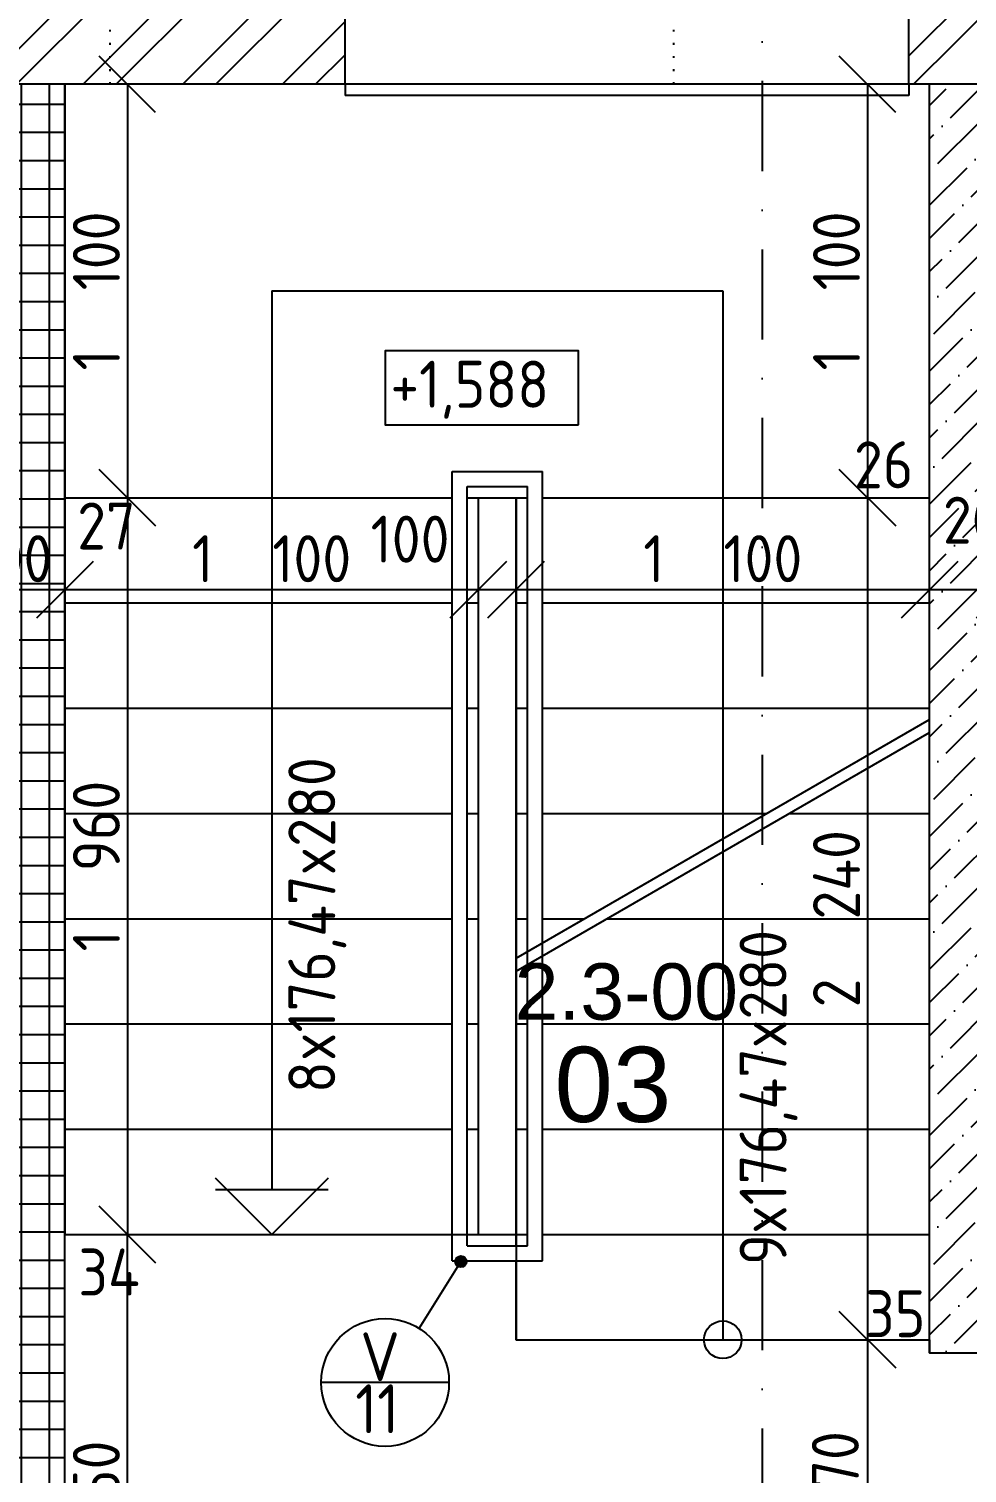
# Model space of a CAD drawing. Extents: x 4511820 to 5180432, y -1526536 to -944957.
# Drawn here: x 5102796 to 5105292, y -1203309 to -1199467 of the extents above; entities that cross this region are included whole.
import ezdxf

# ---------------------------------------------------------------- set-up
doc = ezdxf.new("R2010")
doc.units = 0
doc.header["$MEASUREMENT"] = 0
for name, pattern in [('ACAD_ISO03W100', [30, 12, -18]), ('ACAD_ISO07W100', [3.5, 0.5, -3]), ('BODKOCIARKOVANA_3', [5.6, 3, -1.3, 0, -1.3])]:
    doc.linetypes.add(name, pattern=pattern)
doc.layers.get('0').update_dxf_attribs({"linetype": 'CONTINUOUS'})
doc.layers.get('Defpoints').update_dxf_attribs({"color": 61, "linetype": 'CONTINUOUS'})
for name, color, linetype in [('KÓTY', 4, 'CONTINUOUS'), ('MÚRY', 1, 'CONTINUOUS'), ('osi', 253, 'CONTINUOUS'), ('Plochy', 41, 'CONTINUOUS'), ('POPIS', 7, 'CONTINUOUS'), ('POZEMOK', 7, 'CONTINUOUS'), ('TENKÁ', 7, 'CONTINUOUS'), ('ŠRAFY', 82, 'CONTINUOUS')]:
    doc.layers.add(name, color=color, linetype=linetype)
doc.styles.add('ARIAL', font='arial.ttf')
doc.styles.add('STYLE1', font='isocp.shx')
doc.dimstyles.new('STANDARD-50', dxfattribs={"dimtxt": 125, "dimasz": 150, "dimexe": 10, "dimexo": 200, "dimgap": 20, "dimtad": 1, "dimdsep": 46, "dimlunit": 6, "dimtxsty": 'STYLE1', "dimblk1": 'OBLIQUE', "dimblk2": 'OBLIQUE', "dimsah": 1, "dimcen": 2.5, "dimse1": 1, "dimse2": 1, "dimadec": 0, "dimazin": 0, "dimtfac": 1, "dimtmove": 1, "dimatfit": 3, "dimldrblk": 'OBLIQUE', "dimfxl": 1, "dimtolj": 1, "dimtzin": 0, "dimarcsym": 0})
pattern_1 = [(45, (584112, 2493.08), (-132.5825215, 132.5825215), []), (45, (584200.39, 2493.08), (-132.5825215, 132.5825215), [])]

# ---------------------------------------------------------------- blocks, each defined once
blk = doc.blocks.new('_OBLIQUE')
at = {"color": 0, "linetype": 'ByBlock'}
blk.add_line((-0.5, -0.5), (0.5, 0.5), dxfattribs=at)
blk = doc.blocks.new('*D13732')
at = {"layer": 'Defpoints', "color": 0}
for p in [(5102892.5, -1196564.5), (5102892.5, -1199614.2), (5109232.5, -1199614.2)]:
    blk.add_point(p, dxfattribs=at)
at = {"layer": 'KÓTY', "color": 0, "lineweight": -2}
blk.add_line((5109232.5, -1196564.5), (5102892.5, -1196564.5), dxfattribs=at)
at = {"layer": 'KÓTY', "color": 0, "linetype": 'ByBlock', "lineweight": -2, "xscale": 150, "yscale": 150, "zscale": 150, "rotation": 180}
blk.add_blockref('_OBLIQUE', (5102892.5, -1196564.5), dxfattribs=at)
at = {"layer": 'KÓTY', "color": 0, "linetype": 'ByBlock', "lineweight": -2, "xscale": 150, "yscale": 150, "zscale": 150}
blk.add_blockref('_OBLIQUE', (5109232.5, -1196564.5), dxfattribs=at)
at = {"layer": 'KÓTY', "color": 0, "insert": (5106062.5, -1196482), "char_height": 125, "attachment_point": 5, "style": 'STYLE1'}
blk.add_mtext('\\A1;6ﾠ340', dxfattribs=at)
blk = doc.blocks.new('*D13733')
at = {"layer": 'Defpoints', "color": 0}
for p in [(5102592.5, -1196564.5), (5102592.5, -1199614.2), (5102892.5, -1199614.2)]:
    blk.add_point(p, dxfattribs=at)
at = {"layer": 'KÓTY', "color": 0, "lineweight": -2}
blk.add_line((5102892.5, -1196564.5), (5102592.5, -1196564.5), dxfattribs=at)
at = {"layer": 'KÓTY', "color": 0, "linetype": 'ByBlock', "lineweight": -2, "xscale": 150, "yscale": 150, "zscale": 150, "rotation": 180}
blk.add_blockref('_OBLIQUE', (5102592.5, -1196564.5), dxfattribs=at)
at = {"layer": 'KÓTY', "color": 0, "linetype": 'ByBlock', "lineweight": -2, "xscale": 150, "yscale": 150, "zscale": 150}
blk.add_blockref('_OBLIQUE', (5102892.5, -1196564.5), dxfattribs=at)
at = {"layer": 'KÓTY', "color": 0, "insert": (5102742.5, -1196482), "char_height": 125, "attachment_point": 5, "style": 'STYLE1'}
blk.add_mtext('\\A1;300', dxfattribs=at)
blk = doc.blocks.new('*D27888')
at = {"layer": 'Defpoints', "color": 0}
for p in [(5105192.5, -1200959), (5105192.5, -1201039.7), (5105392.5, -1201129.7)]:
    blk.add_point(p, dxfattribs=at)
at = {"layer": 'KÓTY', "color": 0, "lineweight": -2}
blk.add_line((5105392.5, -1200959), (5105192.5, -1200959), dxfattribs=at)
at = {"layer": 'KÓTY', "color": 0, "linetype": 'ByBlock', "lineweight": -2, "xscale": 150, "yscale": 150, "zscale": 150, "rotation": 180}
blk.add_blockref('_OBLIQUE', (5105192.5, -1200959), dxfattribs=at)
at = {"layer": 'KÓTY', "color": 0, "linetype": 'ByBlock', "lineweight": -2, "xscale": 150, "yscale": 150, "zscale": 150}
blk.add_blockref('_OBLIQUE', (5105392.5, -1200959), dxfattribs=at)
at = {"layer": 'KÓTY', "color": 0, "insert": (5105343.3, -1200774), "char_height": 125, "attachment_point": 5, "style": 'STYLE1'}
blk.add_mtext('\\A1;200', dxfattribs=at)
blk = doc.blocks.new('*D27889')
at = {"layer": 'Defpoints', "color": 0}
for p in [(5104092.5, -1200959), (5104092.5, -1201039.7), (5105192.5, -1201039.7)]:
    blk.add_point(p, dxfattribs=at)
at = {"layer": 'KÓTY', "color": 0, "lineweight": -2}
blk.add_line((5105192.5, -1200959), (5104092.5, -1200959), dxfattribs=at)
at = {"layer": 'KÓTY', "color": 0, "linetype": 'ByBlock', "lineweight": -2, "xscale": 150, "yscale": 150, "zscale": 150, "rotation": 180}
blk.add_blockref('_OBLIQUE', (5104092.5, -1200959), dxfattribs=at)
at = {"layer": 'KÓTY', "color": 0, "linetype": 'ByBlock', "lineweight": -2, "xscale": 150, "yscale": 150, "zscale": 150}
blk.add_blockref('_OBLIQUE', (5105192.5, -1200959), dxfattribs=at)
at = {"layer": 'KÓTY', "color": 0, "insert": (5104642.5, -1200876.5), "char_height": 125, "attachment_point": 5, "style": 'STYLE1'}
blk.add_mtext('\\A1;1ﾠ100', dxfattribs=at)
blk = doc.blocks.new('*D27890')
at = {"layer": 'Defpoints', "color": 0}
for p in [(5103992.5, -1200959), (5103992.5, -1201032.1), (5104092.5, -1201039.7)]:
    blk.add_point(p, dxfattribs=at)
at = {"layer": 'KÓTY', "color": 0, "lineweight": -2}
blk.add_line((5104092.5, -1200959), (5103992.5, -1200959), dxfattribs=at)
at = {"layer": 'KÓTY', "color": 0, "linetype": 'ByBlock', "lineweight": -2, "xscale": 150, "yscale": 150, "zscale": 150, "rotation": 180}
blk.add_blockref('_OBLIQUE', (5103992.5, -1200959), dxfattribs=at)
at = {"layer": 'KÓTY', "color": 0, "linetype": 'ByBlock', "lineweight": -2, "xscale": 150, "yscale": 150, "zscale": 150}
blk.add_blockref('_OBLIQUE', (5104092.5, -1200959), dxfattribs=at)
at = {"layer": 'KÓTY', "color": 0, "insert": (5103810.5, -1200824.5), "char_height": 125, "attachment_point": 5, "style": 'STYLE1'}
blk.add_mtext('\\A1;100', dxfattribs=at)
blk = doc.blocks.new('*D27891')
at = {"layer": 'Defpoints', "color": 0}
for p in [(5102892.5, -1200959), (5102892.5, -1201039.7), (5103992.5, -1201039.7)]:
    blk.add_point(p, dxfattribs=at)
at = {"layer": 'KÓTY', "color": 0, "lineweight": -2}
blk.add_line((5103992.5, -1200959), (5102892.5, -1200959), dxfattribs=at)
at = {"layer": 'KÓTY', "color": 0, "linetype": 'ByBlock', "lineweight": -2, "xscale": 150, "yscale": 150, "zscale": 150, "rotation": 180}
blk.add_blockref('_OBLIQUE', (5102892.5, -1200959), dxfattribs=at)
at = {"layer": 'KÓTY', "color": 0, "linetype": 'ByBlock', "lineweight": -2, "xscale": 150, "yscale": 150, "zscale": 150}
blk.add_blockref('_OBLIQUE', (5103992.5, -1200959), dxfattribs=at)
at = {"layer": 'KÓTY', "color": 0, "insert": (5103442.5, -1200876.5), "char_height": 125, "attachment_point": 5, "style": 'STYLE1'}
blk.add_mtext('\\A1;1ﾠ100', dxfattribs=at)
blk = doc.blocks.new('*D27892')
at = {"layer": 'Defpoints', "color": 0}
for p in [(5102592.5, -1200959), (5102592.5, -1201039.7), (5102892.5, -1201039.7)]:
    blk.add_point(p, dxfattribs=at)
at = {"layer": 'KÓTY', "color": 0, "lineweight": -2}
blk.add_line((5102892.5, -1200959), (5102592.5, -1200959), dxfattribs=at)
at = {"layer": 'KÓTY', "color": 0, "linetype": 'ByBlock', "lineweight": -2, "xscale": 150, "yscale": 150, "zscale": 150, "rotation": 180}
blk.add_blockref('_OBLIQUE', (5102592.5, -1200959), dxfattribs=at)
at = {"layer": 'KÓTY', "color": 0, "linetype": 'ByBlock', "lineweight": -2, "xscale": 150, "yscale": 150, "zscale": 150}
blk.add_blockref('_OBLIQUE', (5102892.5, -1200959), dxfattribs=at)
at = {"layer": 'KÓTY', "color": 0, "insert": (5102742.5, -1200876.5), "char_height": 125, "attachment_point": 5, "style": 'STYLE1'}
blk.add_mtext('\\A1;300', dxfattribs=at)
blk = doc.blocks.new('*D28060')
at = {"layer": 'Defpoints', "color": 0}
for p in [(5103058.5, -1202674.2), (5103058.5, -1202674.2), (5103058.5, -1204224.2)]:
    blk.add_point(p, dxfattribs=at)
at = {"layer": 'KÓTY', "color": 0, "lineweight": -2}
blk.add_line((5103058.5, -1204224.2), (5103058.5, -1202674.2), dxfattribs=at)
at = {"layer": 'KÓTY', "color": 0, "linetype": 'ByBlock', "lineweight": -2, "xscale": 150, "yscale": 150, "zscale": 150}
for p, rotation in [((5103058.5, -1202674.2), 90), ((5103058.5, -1204224.2), 270)]:
    blk.add_blockref('_OBLIQUE', p, dxfattribs=dict(at, rotation=rotation))
at = {"layer": 'KÓTY', "color": 0, "insert": (5102976, -1203449.2), "char_height": 125, "attachment_point": 5, "rotation": 90, "style": 'STYLE1'}
blk.add_mtext('\\A1;1ﾠ550', dxfattribs=at)
blk = doc.blocks.new('*D28061')
at = {"layer": 'Defpoints', "color": 0}
for p in [(5102892.5, -1200714.2), (5102892.5, -1202674.2), (5103058.5, -1202674.2)]:
    blk.add_point(p, dxfattribs=at)
at = {"layer": 'KÓTY', "color": 0, "lineweight": -2}
blk.add_line((5103058.5, -1200714.2), (5103058.5, -1202674.2), dxfattribs=at)
at = {"layer": 'KÓTY', "color": 0, "linetype": 'ByBlock', "lineweight": -2, "xscale": 150, "yscale": 150, "zscale": 150}
for p, rotation in [((5103058.5, -1200714.2), 90), ((5103058.5, -1202674.2), 270)]:
    blk.add_blockref('_OBLIQUE', p, dxfattribs=dict(at, rotation=rotation))
at = {"layer": 'KÓTY', "color": 0, "insert": (5102976, -1201694.2), "char_height": 125, "attachment_point": 5, "rotation": 90, "style": 'STYLE1'}
blk.add_mtext('\\A1;1ﾠ960', dxfattribs=at)
blk = doc.blocks.new('*D28062')
at = {"layer": 'Defpoints', "color": 0}
for p in [(5102892.5, -1199614.2), (5102892.5, -1200714.2), (5103058.5, -1200714.2)]:
    blk.add_point(p, dxfattribs=at)
at = {"layer": 'KÓTY', "color": 0, "lineweight": -2}
blk.add_line((5103058.5, -1199614.2), (5103058.5, -1200714.2), dxfattribs=at)
at = {"layer": 'KÓTY', "color": 0, "linetype": 'ByBlock', "lineweight": -2, "xscale": 150, "yscale": 150, "zscale": 150}
for p, rotation in [((5103058.5, -1199614.2), 90), ((5103058.5, -1200714.2), 270)]:
    blk.add_blockref('_OBLIQUE', p, dxfattribs=dict(at, rotation=rotation))
at = {"layer": 'KÓTY', "color": 0, "insert": (5102976, -1200164.2), "char_height": 125, "attachment_point": 5, "rotation": 90, "style": 'STYLE1'}
blk.add_mtext('\\A1;1ﾠ100', dxfattribs=at)
blk = doc.blocks.new('*D28086')
at = {"layer": 'Defpoints', "color": 0}
for p in [(5105192.5, -1200714.2), (5105027.5, -1202954.2), (5105192.5, -1202954.2)]:
    blk.add_point(p, dxfattribs=at)
at = {"layer": 'KÓTY', "color": 0, "lineweight": -2}
blk.add_line((5105027.5, -1200714.2), (5105027.5, -1202954.2), dxfattribs=at)
at = {"layer": 'KÓTY', "color": 0, "linetype": 'ByBlock', "lineweight": -2, "xscale": 150, "yscale": 150, "zscale": 150}
for p, rotation in [((5105027.5, -1200714.2), 90), ((5105027.5, -1202954.2), 270)]:
    blk.add_blockref('_OBLIQUE', p, dxfattribs=dict(at, rotation=rotation))
at = {"layer": 'KÓTY', "color": 0, "insert": (5104945, -1201834.2), "char_height": 125, "attachment_point": 5, "rotation": 90, "style": 'STYLE1'}
blk.add_mtext('\\A1;2ﾠ240', dxfattribs=at)
blk = doc.blocks.new('*D28087')
at = {"layer": 'Defpoints', "color": 0}
for p in [(5105192.5, -1199614.2), (5105027.5, -1200714.2), (5105192.5, -1200714.2)]:
    blk.add_point(p, dxfattribs=at)
at = {"layer": 'KÓTY', "color": 0, "lineweight": -2}
blk.add_line((5105027.5, -1199614.2), (5105027.5, -1200714.2), dxfattribs=at)
at = {"layer": 'KÓTY', "color": 0, "linetype": 'ByBlock', "lineweight": -2, "xscale": 150, "yscale": 150, "zscale": 150}
for p, rotation in [((5105027.5, -1199614.2), 90), ((5105027.5, -1200714.2), 270)]:
    blk.add_blockref('_OBLIQUE', p, dxfattribs=dict(at, rotation=rotation))
at = {"layer": 'KÓTY', "color": 0, "insert": (5104945, -1200164.2), "char_height": 125, "attachment_point": 5, "rotation": 90, "style": 'STYLE1'}
blk.add_mtext('\\A1;1ﾠ100', dxfattribs=at)
blk = doc.blocks.new('*D28088')
at = {"layer": 'Defpoints', "color": 0}
for p in [(5105192.5, -1202954.2), (5105027.5, -1204224.2), (5105192.5, -1204224.2)]:
    blk.add_point(p, dxfattribs=at)
at = {"layer": 'KÓTY', "color": 0, "lineweight": -2}
blk.add_line((5105027.5, -1202954.2), (5105027.5, -1204224.2), dxfattribs=at)
at = {"layer": 'KÓTY', "color": 0, "linetype": 'ByBlock', "lineweight": -2, "xscale": 150, "yscale": 150, "zscale": 150}
for p, rotation in [((5105027.5, -1202954.2), 90), ((5105027.5, -1204224.2), 270)]:
    blk.add_blockref('_OBLIQUE', p, dxfattribs=dict(at, rotation=rotation))
at = {"layer": 'KÓTY', "color": 0, "insert": (5104942, -1203420), "char_height": 125, "attachment_point": 5, "rotation": 90, "style": 'STYLE1'}
blk.add_mtext('\\A1;1ﾠ270', dxfattribs=at)
blk = doc.blocks.new('*D45413')
at = {"layer": 'Defpoints', "color": 0}
for p in [(5104512.5, -1198294.5), (5103012.5, -1199564.2), (5104512.5, -1199564.2)]:
    blk.add_point(p, dxfattribs=at)
at = {"layer": 'KÓTY', "color": 0, "lineweight": -2}
blk.add_line((5103012.5, -1198294.5), (5104512.5, -1198294.5), dxfattribs=at)
at = {"layer": 'KÓTY', "color": 0, "linetype": 'ByBlock', "lineweight": -2, "xscale": 150, "yscale": 150, "zscale": 150, "rotation": 180}
blk.add_blockref('_OBLIQUE', (5103012.5, -1198294.5), dxfattribs=at)
at = {"layer": 'KÓTY', "color": 0, "linetype": 'ByBlock', "lineweight": -2, "xscale": 150, "yscale": 150, "zscale": 150}
blk.add_blockref('_OBLIQUE', (5104512.5, -1198294.5), dxfattribs=at)
at = {"layer": 'KÓTY', "color": 0, "insert": (5103762.5, -1198212), "char_height": 125, "attachment_point": 5, "style": 'STYLE1'}
blk.add_mtext('\\A1;1ﾠ500', dxfattribs=at)

msp = doc.modelspace()

# ---------------------------------------------------------------- hatches: boundary and pattern name
at = {"layer": 'TENKÁ'}
h = msp.add_hatch(color=256, dxfattribs=at)
h.dxf.hatch_style = 1
h.paths.add_polyline_path([(5103945.699, -1202761.413, 2.41421356), (5103930.699, -1202746.413, 0.41421356)])
at = {"layer": 'ŠRAFY'}
h = msp.add_hatch(dxfattribs=at)
h.set_pattern_fill('ANSI32', color=256, scale=500)
h.set_pattern_definition(pattern_1)
h.paths.add_polyline_path([(5097387.5, -1199234.226), (5097387.5, -1199534.226), (5097387.5, -1199614.226), (5097547.5, -1199614.226), (5102592.5, -1199614.226), (5102892.5, -1199614.226), (5103012.5, -1199614.226), (5103012.5, -1199234.226)])
h = msp.add_hatch(dxfattribs=at)
h.set_pattern_fill('ANSI32', color=256, scale=500)
h.set_pattern_definition(pattern_1)
h.paths.add_polyline_path([(5103012.5, -1199234.226), (5103012.5, -1199614.226), (5103637.5, -1199614.226), (5103637.5, -1199304.226), (5103637.5, -1199234.226)])
h = msp.add_hatch(dxfattribs=at)
h.set_pattern_fill('ANSI32', color=256, scale=500)
h.set_pattern_definition(pattern_1)
h.paths.add_polyline_path([(5107637.5, -1199304.226), (5107637.5, -1199234.226), (5105137.5, -1199234.226), (5105137.5, -1199304.226), (5105137.5, -1199614.226), (5105192.5, -1199614.226), (5105392.5, -1199614.226), (5106992.5, -1199614.226), (5107192.5, -1199614.226), (5107637.5, -1199614.226)])
at = {"layer": 'ŠRAFY', "ltscale": 0.25}
h = msp.add_hatch(dxfattribs=at)
h.set_pattern_fill('ANSI37', color=256, scale=600, angle=45)
h.set_pattern_definition([(90, (-3307273.674, 579782.7), (-75, 1e-14), []), (180, (-3307273.674, 579782.7), (-1e-14, -75), [])])
h.paths.add_polyline_path([(5102892.5, -1202674.226), (5102892.5, -1202394.226), (5102892.5, -1202114.226), (5102892.5, -1201834.226), (5102892.5, -1201554.226), (5102892.5, -1201274.226), (5102892.5, -1200994.226), (5102892.5, -1200714.226), (5102892.5, -1199614.226), (5102592.5, -1199614.226), (5102592.5, -1204524.226), (5102892.5, -1204524.226), (5103092.5, -1204524.226), (5103092.5, -1204339.226), (5103092.5, -1204224.226), (5102892.5, -1204224.226)])
at = {"layer": 'ŠRAFY'}
h = msp.add_hatch(dxfattribs=at)
h.set_pattern_fill('ANSI36', color=256, scale=500)
h.set_pattern_definition([(45, (604181.81, 258195.64), (33.1456304, 121.533978), [156.25, -31.25, 0, -31.25])])
h.paths.add_polyline_path([(5105862.5, -1201364.226), (5105392.5, -1201364.226), (5105392.5, -1199614.226), (5105192.5, -1199614.226), (5105192.5, -1202989.226), (5105392.5, -1202989.226), (5105392.5, -1201564.226), (5105862.5, -1201564.226)])

# ---------------------------------------------------------------- linework, layer by layer
at = {"layer": 'MÚRY'}
for p, q in [((5103637.5, -1199614.226), (5103637.5, -1199074.226)), ((5105137.5, -1199614.226), (5105137.5, -1199074.226)), ((5103637.5, -1199614.226), (5102892.5, -1199614.226)), ((5102892.5, -1204224.226), (5102892.5, -1199614.226)), ((5103637.5, -1199614.226), (5102892.5, -1199614.226)), ((5105192.5, -1199614.226), (5105137.5, -1199614.226)), ((5105192.5, -1202989.226), (5105192.5, -1199614.226)), ((5105192.5, -1202989.226), (5105392.5, -1202989.226))]:
    msp.add_line(p, q, dxfattribs=at)
at = {"layer": 'osi', "linetype": 'BODKOCIARKOVANA_3', "ltscale": 80}
msp.add_line((5104747.5, -1198261.132), (5104747.5, -1230189.035), dxfattribs=at)
at = {"layer": 'Plochy'}
for points in [[(5102892.5, -1204224.226), (5102892.5, -1202674.226), (5104092.5, -1202674.226), (5104092.5, -1202954.226), (5105192.5, -1202954.226), (5105192.5, -1202989.226), (5105392.5, -1202989.226), (5105392.5, -1201564.226), (5107192.5, -1201564.226), (5107192.5, -1199614.226), (5109232.5, -1199614.226), (5109232.5, -1208569.226), (5107632.5, -1208569.226), (5107632.5, -1204224.226), (5107192.5, -1204224.226), (5107192.5, -1204109.226), (5106192.5, -1204109.226), (5106192.5, -1204224.226)], [(5102892.5, -1199614.226), (5102892.5, -1202674.226), (5103992.5, -1202674.226), (5103992.5, -1200714.226), (5104092.5, -1200714.226), (5104092.5, -1202954.226), (5105192.5, -1202954.226), (5105192.5, -1199614.226)]]:
    msp.add_lwpolyline(points, close=True, dxfattribs=at)
at = {"layer": 'POZEMOK'}
for p, q in [((5103442.5, -1200164.226), (5104642.5, -1200164.226)), ((5103442.5, -1200164.226), (5103442.5, -1202554.226)), ((5104642.5, -1200164.226), (5104642.5, -1202954.226)), ((5103922.5, -1202744.226), (5103922.5, -1200644.226)), ((5103922.5, -1200644.226), (5104162.5, -1200644.226)), ((5104162.5, -1202744.226), (5104162.5, -1200644.226)), ((5103962.5, -1202704.226), (5103962.5, -1200684.226)), ((5103962.5, -1200684.226), (5104122.5, -1200684.226)), ((5104122.5, -1202704.226), (5104122.5, -1200684.226)), ((5104092.5, -1201938.919), (5105192.5, -1201303.834)), ((5104092.5, -1201973.56), (5105192.5, -1201338.475)), ((5103442.5, -1202674.226), (5103292.5, -1202524.226)), ((5103592.5, -1202524.226), (5103442.5, -1202674.226)), ((5103292.5, -1202554.226), (5103592.5, -1202554.226)), ((5103962.5, -1202704.226), (5104122.5, -1202704.226)), ((5103922.5, -1202744.226), (5104162.5, -1202744.226))]:
    msp.add_line(p, q, dxfattribs=at)
msp.add_circle((5104642.5, -1202954.226), 50, dxfattribs=at)
at = {"layer": 'TENKÁ', "linetype": 'ACAD_ISO07W100', "ltscale": 10}
for p, q in [((5103012.5, -1199614.226), (5103012.5, -1199074.226)), ((5104512.5, -1199614.226), (5104512.5, -1199074.226))]:
    msp.add_line(p, q, dxfattribs=at)
at = {"layer": 'TENKÁ'}
for p, q in [((5102892.5, -1199614.226), (5102592.5, -1199614.226)), ((5105392.5, -1199614.226), (5105192.5, -1199614.226)), ((5102892.5, -1200714.226), (5103922.5, -1200714.226)), ((5103962.5, -1200714.226), (5104122.5, -1200714.226)), ((5103992.5, -1202674.226), (5103992.5, -1200714.226)), ((5104092.5, -1202704.226), (5104092.5, -1200714.226)), ((5104162.5, -1200714.226), (5105192.5, -1200714.226)), ((5102892.5, -1200994.226), (5103922.5, -1200994.226)), ((5103962.5, -1200994.226), (5103992.5, -1200994.226)), ((5104092.5, -1200994.226), (5104122.5, -1200994.226)), ((5104162.5, -1200994.226), (5105192.5, -1200994.226)), ((5102892.5, -1201274.226), (5103922.5, -1201274.226)), ((5103962.5, -1201274.226), (5103992.5, -1201274.226)), ((5104092.5, -1201274.226), (5104122.5, -1201274.226)), ((5104162.5, -1201274.226), (5105192.5, -1201274.226)), ((5102892.5, -1201554.226), (5103922.5, -1201554.226)), ((5103962.5, -1201554.226), (5103992.5, -1201554.226)), ((5104092.5, -1201554.226), (5104122.5, -1201554.226)), ((5104162.5, -1201554.226), (5104758.808, -1201554.226)), ((5104818.808, -1201554.226), (5105192.5, -1201554.226)), ((5102892.5, -1201834.226), (5103922.5, -1201834.226)), ((5103962.5, -1201834.226), (5103992.5, -1201834.226)), ((5104092.5, -1201834.226), (5104122.5, -1201834.226)), ((5104162.5, -1201834.226), (5104273.834, -1201834.226)), ((5104333.834, -1201834.226), (5105192.5, -1201834.226)), ((5102892.5, -1202114.226), (5103922.5, -1202114.226)), ((5103962.5, -1202114.226), (5103992.5, -1202114.226)), ((5104092.5, -1202114.226), (5104122.5, -1202114.226)), ((5104162.5, -1202114.226), (5105192.5, -1202114.226)), ((5102892.5, -1202394.226), (5103922.5, -1202394.226)), ((5103962.5, -1202394.226), (5103992.5, -1202394.226)), ((5104092.5, -1202394.226), (5104122.5, -1202394.226)), ((5104162.5, -1202394.226), (5105192.5, -1202394.226)), ((5102892.5, -1202674.226), (5103922.5, -1202674.226)), ((5103962.5, -1202674.226), (5104092.5, -1202674.226)), ((5104092.5, -1202674.226), (5104122.5, -1202674.226)), ((5104162.5, -1202674.226), (5105192.5, -1202674.226)), ((5103945.699, -1202746.413), (5103834.43, -1202923.802)), ((5104092.5, -1202954.226), (5104092.5, -1202744.226)), ((5104092.5, -1202954.226), (5105192.5, -1202954.226))]:
    msp.add_line(p, q, dxfattribs=at)
at = {"layer": 'TENKÁ', "linetype": 'ACAD_ISO03W100', "ltscale": 8}
msp.add_line((5105137.5, -1199614.226), (5103637.5, -1199614.226), dxfattribs=at)
at = {"layer": 'TENKÁ', "ltscale": 0.25}
for p, q in [((5103637.5, -1199614.226), (5103637.5, -1199644.226)), ((5105137.5, -1199614.226), (5105137.5, -1199644.226)), ((5105137.5, -1199644.226), (5103637.5, -1199644.226)), ((5103914.097, -1203067.815), (5103574.097, -1203067.815))]:
    msp.add_line(p, q, dxfattribs=at)
msp.add_lwpolyline([(5104258.469, -1200520.146), (5104258.469, -1200323.896), (5103743.837, -1200323.896), (5103743.837, -1200520.146)], close=True, dxfattribs=at)
at = {"layer": 'TENKÁ'}
msp.add_circle((5103945.699, -1202746.413), 15, dxfattribs=at)
at = {"layer": 'TENKÁ', "ltscale": 0.25}
msp.add_circle((5103744.097, -1203067.815), 170, dxfattribs=at)

# ---------------------------------------------------------------- texts
at = {"layer": 'POPIS', "lineweight": 40, "ltscale": 0.25, "style": 'ARIAL'}
for s, height, p in [('2.3-00', 150, (5104088.769, -1202102.96)), ('03', 200, (5104194.769, -1202374.996))]:
    msp.add_text(s, height=height, dxfattribs=at).set_placement(p)
at = {"layer": 'TENKÁ', "ltscale": 0.25, "style": 'STYLE1'}
for s, p in [('+1,588', (5103758.227, -1200474.845)), ('26', (5104991.483, -1200689.205)), ('27', (5102924.817, -1200852.052)), ('34', (5102927.983, -1202836.734)), ('35', (5105020.983, -1202947.47))]:
    msp.add_text(s, height=125, dxfattribs=at).set_placement(p)
at = {"layer": 'TENKÁ', "linetype": 'Continuous', "style": 'STYLE1'}
for s, p in [('8x176,47x280', (5103611.661, -1202297.968)), ('9x176,47x280', (5104812.161, -1202755.468))]:
    msp.add_text(s, height=125, rotation=90, dxfattribs=at).set_placement(p)
at = {"layer": 'TENKÁ', "style": 'STYLE1'}
for s, p in [('V', (5103678.067, -1203064.315)), ('11', (5103664.567, -1203202.952))]:
    msp.add_text(s, height=130, dxfattribs=at).set_placement(p)

# ---------------------------------------------------------------- dimensions: what is measured, and where the dimension line sits
at = {"layer": 'KÓTY'}
for base, p1, p2, picture, middle in [((5102592.5, -1196564.535), (5102892.5, -1199614.226), (5102592.5, -1199614.226), '*D13733', (5102742.5, -1196482.035)), ((5102892.5, -1196564.535), (5109232.5, -1199614.226), (5102892.5, -1199614.226), '*D13732', (5106062.5, -1196481.992)), ((5104512.5, -1198294.535), (5103012.5, -1199564.226), (5104512.5, -1199564.226), '*D45413', (5103762.5, -1198211.992)), ((5105192.5, -1200959.035), (5105392.5, -1201129.726), (5105192.5, -1201039.726), '*D27888', (5105343.25, -1200774.035)), ((5102592.5, -1200959.035), (5102892.5, -1201039.726), (5102592.5, -1201039.726), '*D27892', (5102742.5, -1200876.535)), ((5102892.5, -1200959.035), (5103992.5, -1201039.726), (5102892.5, -1201039.726), '*D27891', (5103442.5, -1200876.492)), ((5104092.5, -1200959.035), (5105192.5, -1201039.726), (5104092.5, -1201039.726), '*D27889', (5104642.5, -1200876.492))]:
    dim = msp.add_linear_dim(base=base, p1=p1, p2=p2, dimstyle='STANDARD-50', dxfattribs=at)
    dim.commit()
    dim.dimension.update_dxf_attribs({"geometry": picture, "text_midpoint": middle})
for base, p1, p2, picture, middle in [((5103058.5, -1200714.226), (5102892.5, -1199614.226), (5102892.5, -1200714.226), '*D28062', (5102975.957, -1200164.226)), ((5105027.5, -1200714.226), (5105192.5, -1199614.226), (5105192.5, -1200714.226), '*D28087', (5104944.957, -1200164.226)), ((5103058.5, -1202674.226), (5102892.5, -1200714.226), (5102892.5, -1202674.226), '*D28061', (5102975.957, -1201694.226)), ((5105027.5, -1202954.226), (5105192.5, -1200714.226), (5105192.5, -1202954.226), '*D28086', (5104944.957, -1201834.226)), ((5103058.5, -1202674.226), (5103058.5, -1204224.226), (5103058.5, -1202674.226), '*D28060', (5102975.957, -1203449.226))]:
    dim = msp.add_linear_dim(base=base, p1=p1, p2=p2, angle=90, dimstyle='STANDARD-50', dxfattribs=at)
    dim.commit()
    dim.dimension.update_dxf_attribs({"geometry": picture, "text_midpoint": middle})
dim = msp.add_linear_dim(base=(5103992.5, -1200959.035), p1=(5104092.5, -1201039.726), p2=(5103992.5, -1201032.138), dimstyle='STANDARD-50', dxfattribs=at)
dim.commit()
dim.dimension.update_dxf_attribs({"geometry": '*D27890', "text_midpoint": (5103810.5, -1200907.035), "dimtype": 160})
dim = msp.add_linear_dim(base=(5105027.5, -1204224.226), p1=(5105192.5, -1202954.226), p2=(5105192.5, -1204224.226), angle=90, dimstyle='STANDARD-50', dxfattribs=at)
dim.commit()
dim.dimension.update_dxf_attribs({"geometry": '*D28088', "text_midpoint": (5105024.5, -1203420.035), "dimtype": 160})

doc.saveas('drawing.dxf')
